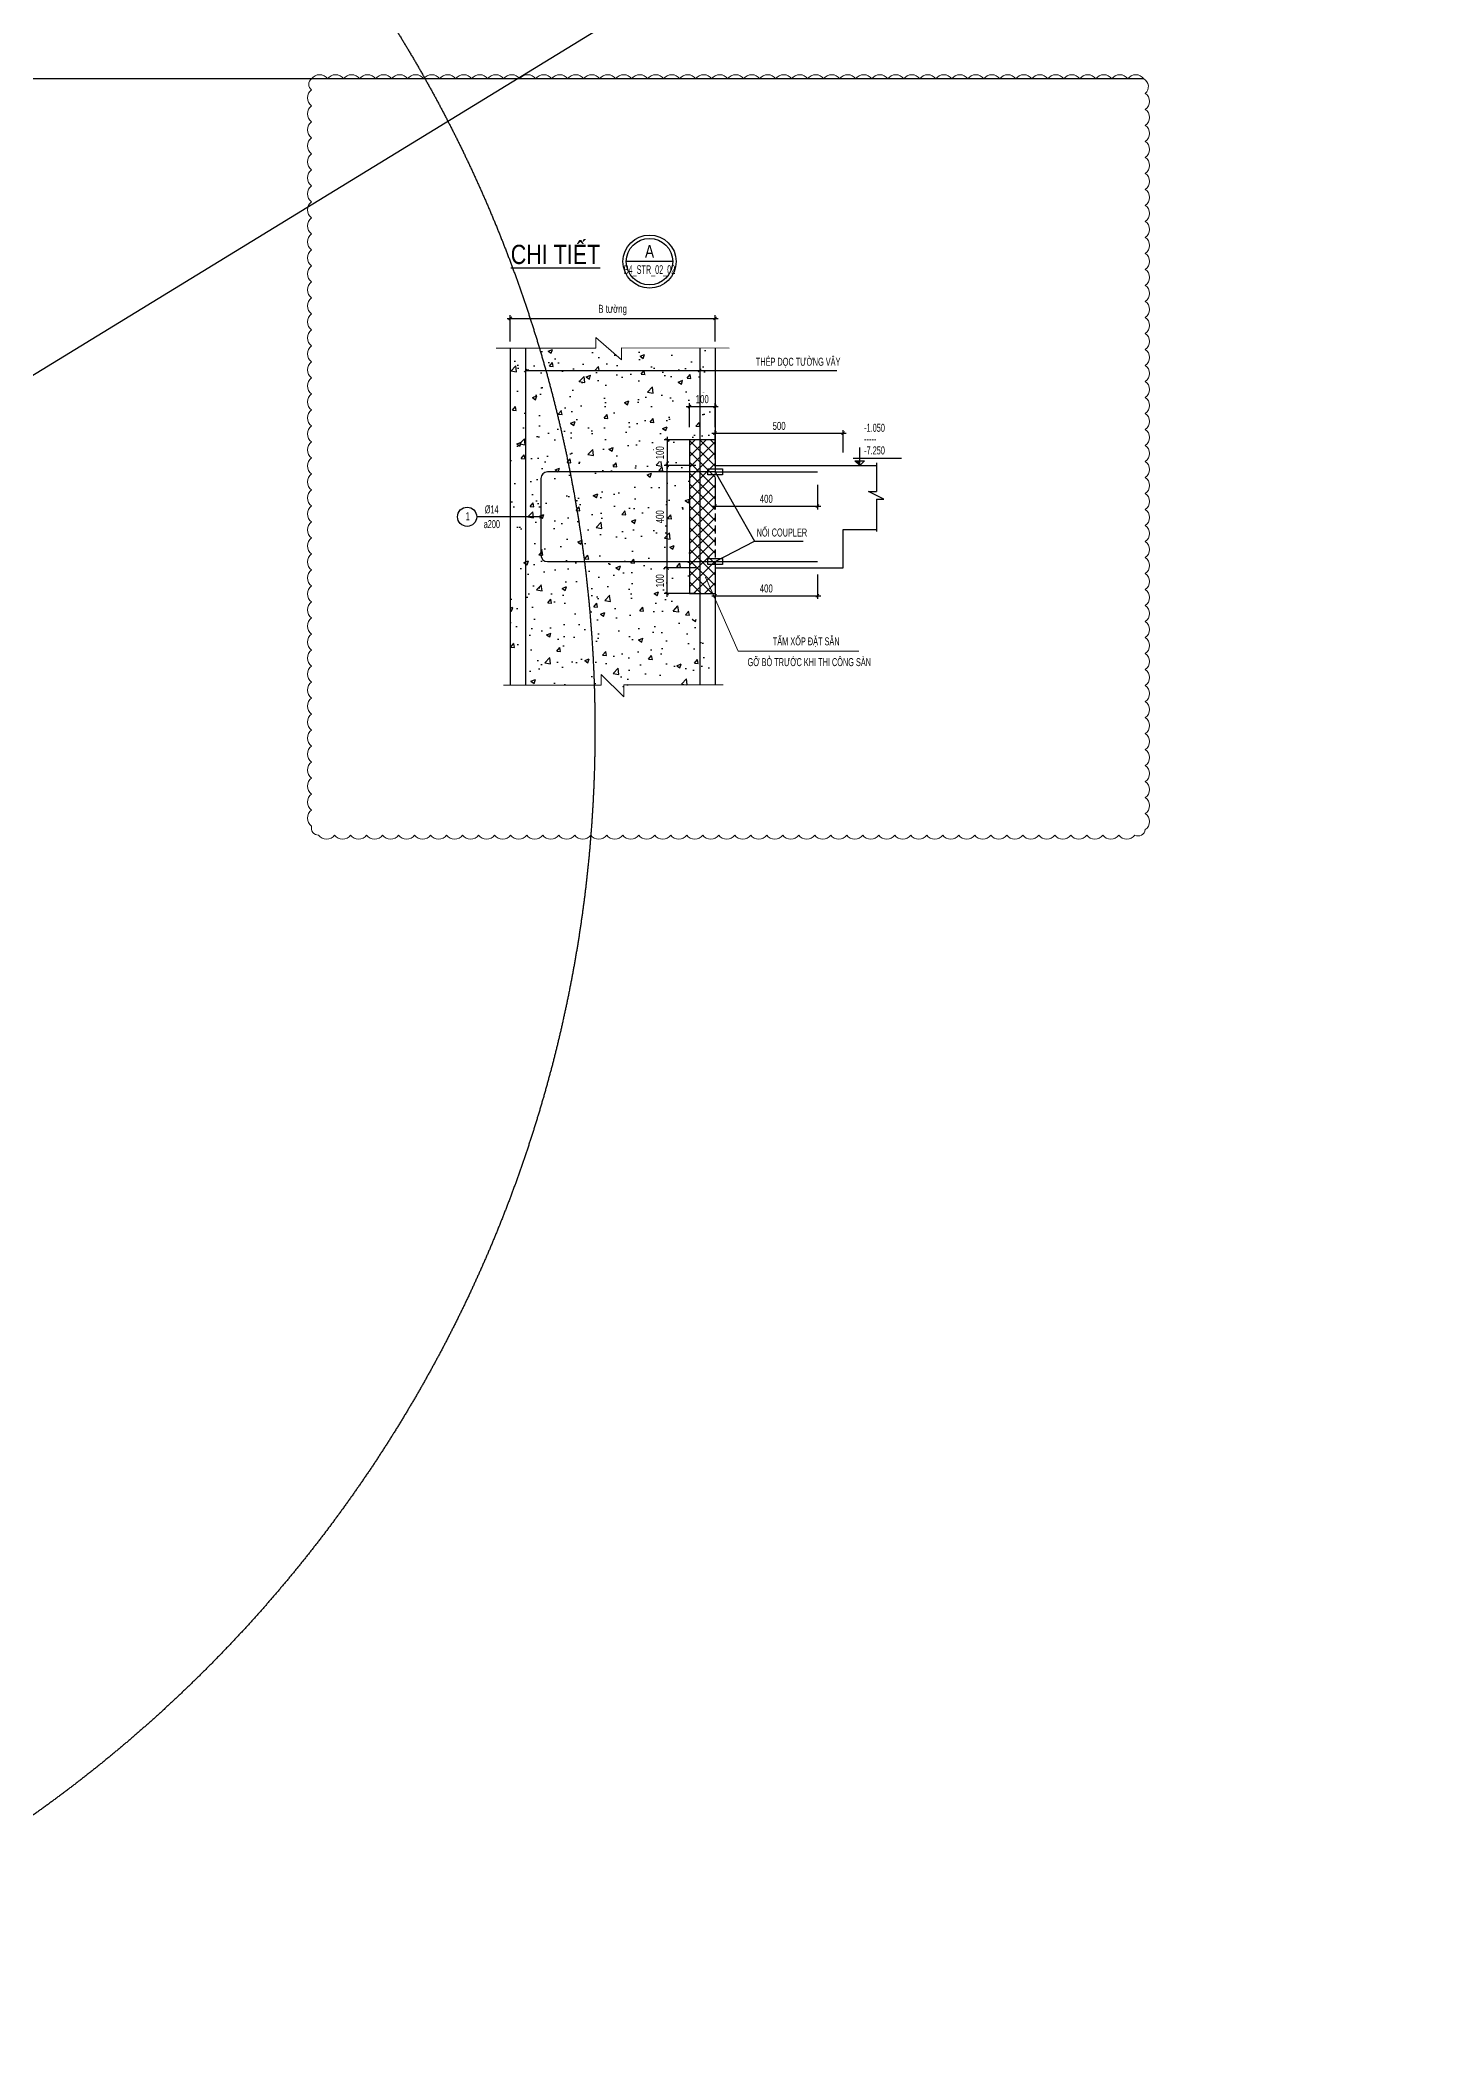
# Model space of a CAD drawing. Header units: millimetres. Extents: x -147841 to 368790, y -162721 to 84261.
# Drawn here: x -51346 to -8189, y -162721 to -99674 of the extents above; entities that cross this region are included whole.
import ezdxf
from ezdxf.enums import TextEntityAlignment as Align

# ---------------------------------------------------------------- set-up
doc = ezdxf.new("R2010")
doc.units = ezdxf.units.MM
doc.header["$LTSCALE"] = 1000
doc.header["$MEASUREMENT"] = 0
doc.header["$PDMODE"] = 1
doc.header["$PDSIZE"] = -10
doc.linetypes.add('DASHED', pattern=[0.75, 0.5, -0.25])
doc.linetypes.add('HIDDEN', pattern=[0.375, 0.25, -0.125])
doc.layers.get('0').update_dxf_attribs({"linetype": 'CONTINUOUS', "lineweight": 18})
doc.layers.get('DEFPOINTS').update_dxf_attribs({"color": 5, "linetype": 'CONTINUOUS', "lineweight": 18})
for name, color, linetype in [('ccu11-Chidan', 9, 'CONTINUOUS'), ('ccu11-Khuat', 9, 'DASHED'), ('ccu11-Manh', 8, 'CONTINUOUS'), ('ccu11-Thay', 7, 'CONTINUOUS'), ('KC-Chidan', 9, 'CONTINUOUS'), ('KC-Cotthep', 8, 'CONTINUOUS'), ('KC-Dim', 8, 'CONTINUOUS'), ('KC-Hatch', 251, 'CONTINUOUS'), ('KC-Khuat', 9, 'HIDDEN'), ('KC-Text', 31, 'CONTINUOUS'), ('THEP', 4, 'CONTINUOUS'), ('THEPDAI', 6, 'CONTINUOUS')]:
    doc.layers.add(name, color=color, linetype=linetype)
doc.layers.add('ccu11-Dim', color=8, linetype='CONTINUOUS', lineweight=18)
doc.layers.add('DIM', color=8, linetype='CONTINUOUS', lineweight=18)
doc.styles.add('ARIAL', font='arial.ttf', dxfattribs={"width": 0.7})
doc.styles.add('ccu11-dim', font='vnsimli.shx', dxfattribs={"width": 0.65, "bigfont": 'bigfont.shx'})
doc.styles.add('ccu11-VnAvantH', font='VHAVAN_3.TTF', dxfattribs={"width": 0.8})
doc.dimstyles.new('2.5-100x8', dxfattribs={"dimscale": 100, "dimtxt": 2.5, "dimasz": 1, "dimexe": 1, "dimexo": 2, "dimgap": 1, "dimtad": 1, "dimdec": 1, "dimlfac": 0.125, "dimdsep": 46, "dimtxsty": 'ARIAL', "dimblk": 'ARCHTICK', "dimcen": -1, "dimdle": 1, "dimclrd": 256, "dimclre": 256, "dimclrt": 5, "dimadec": 0, "dimazin": 2, "dimtfac": 0.1, "dimtdec": 1, "dimtmove": 0, "dimatfit": 1, "dimldrblk": 'ARCHTICK', "dimfxl": 1, "dimtvp": 0.833333, "dimtfill": 1, "dimtolj": 1, "dimtzin": 12, "dimarcsym": 0})
doc.dimstyles.new('2.5-25', dxfattribs={"dimscale": 25, "dimtxt": 2.5, "dimasz": 1, "dimexe": 1, "dimexo": 2, "dimgap": 1, "dimtad": 1, "dimdec": 1, "dimrnd": 5, "dimdsep": 46, "dimtxsty": 'ARIAL', "dimblk": 'ARCHTICK', "dimcen": -1, "dimdle": 1, "dimclrd": 256, "dimclre": 256, "dimclrt": 3, "dimadec": 0, "dimazin": 2, "dimtfac": 0.1, "dimtdec": 1, "dimtmove": 0, "dimatfit": 1, "dimldrblk": 'ARCHTICK', "dimfxl": 1, "dimtvp": 0.833333, "dimtfill": 1, "dimtolj": 1, "dimtzin": 12, "dimarcsym": 0})
doc.dimstyles.new('ccu11-100x4', dxfattribs={"dimscale": 100, "dimtxt": 2.5, "dimasz": 1, "dimexe": 1, "dimexo": 2, "dimgap": 1, "dimtad": 1, "dimdec": 0, "dimlfac": 0.25, "dimdsep": 46, "dimtxsty": 'ccu11-dim', "dimblk": 'ARCHTICK', "dimcen": -1, "dimdle": 1, "dimclrd": 256, "dimclre": 256, "dimclrt": 31, "dimadec": 0, "dimazin": 2, "dimtfac": 0.1, "dimtdec": 0, "dimtmove": 0, "dimatfit": 1, "dimldrblk": 'ARCHTICK', "dimfxl": 1, "dimtvp": 0.833333, "dimtolj": 1, "dimtzin": 12, "dimarcsym": 0})

# ---------------------------------------------------------------- blocks, each defined once
blk = doc.blocks.new('_ARCHTICK')
at = {"color": 0, "linetype": 'ByBlock', "const_width": 0.3}
blk.add_lwpolyline([(-0.5, -0.5), (0.5, 0.5)], dxfattribs=at)
blk = doc.blocks.new('*D1109')
at = {"layer": 'DEFPOINTS', "color": 0, "transparency": 16777216}
for p in [(-30665, -116155), (-30665, -116955)]:
    blk.add_point(p, dxfattribs=at)
at = {"layer": 'KC-Dim', "lineweight": -2, "transparency": 16777216}
for p, q in [((-30865, -116155), (-31860, -116155)), ((-31760, -117055), (-31760, -116055)), ((-30865, -116955), (-31860, -116955))]:
    blk.add_line(p, q, dxfattribs=at)
at = {"layer": 'KC-Dim', "lineweight": -2, "transparency": 16777216, "xscale": 100, "yscale": 100, "zscale": 100}
for p, rotation in [((-31760, -116155), 90), ((-31760, -116955), 270)]:
    blk.add_blockref('_ARCHTICK', p, dxfattribs=dict(at, rotation=rotation))
at = {"layer": 'KC-Dim', "color": 5, "transparency": 16777216, "insert": (-31988, -116555), "char_height": 250, "attachment_point": 5, "rotation": 90, "style": 'ARIAL', "bg_fill": 3, "box_fill_scale": 1.25, "bg_fill_color": 256, "bg_fill_true_color": 13158600, "bg_fill_transparency": 0}
blk.add_mtext('\\A1;100', dxfattribs=at)
at = {"layer": 'DEFPOINTS', "color": 0, "transparency": 16777216}
blk.add_point((-31760, -116155), dxfattribs=at)
blk = doc.blocks.new('*D1110')
at = {"layer": 'DEFPOINTS', "color": 0, "transparency": 16777216}
for p in [(-30665, -112155), (-30665, -112955)]:
    blk.add_point(p, dxfattribs=at)
at = {"layer": 'KC-Dim', "lineweight": -2, "transparency": 16777216}
for p, q in [((-30865, -112155), (-31860, -112155)), ((-31760, -112055), (-31760, -113055)), ((-30865, -112955), (-31860, -112955))]:
    blk.add_line(p, q, dxfattribs=at)
at = {"layer": 'KC-Dim', "lineweight": -2, "transparency": 16777216, "xscale": 100, "yscale": 100, "zscale": 100}
for p, rotation in [((-31760, -112155), 90), ((-31760, -112955), 270)]:
    blk.add_blockref('_ARCHTICK', p, dxfattribs=dict(at, rotation=rotation))
at = {"layer": 'KC-Dim', "color": 5, "transparency": 16777216, "insert": (-31988, -112555), "char_height": 250, "attachment_point": 5, "rotation": 90, "style": 'ARIAL', "bg_fill": 3, "box_fill_scale": 1.25, "bg_fill_color": 256, "bg_fill_true_color": 13158600, "bg_fill_transparency": 0}
blk.add_mtext('\\A1;100', dxfattribs=at)
at = {"layer": 'DEFPOINTS', "color": 0, "transparency": 16777216}
blk.add_point((-31760, -112955), dxfattribs=at)
blk = doc.blocks.new('*D1111')
at = {"layer": 'DEFPOINTS', "color": 0, "transparency": 16777216}
for p in [(-30265, -108360), (-36665, -109285), (-30265, -109285)]:
    blk.add_point(p, dxfattribs=at)
at = {"layer": 'KC-Dim', "lineweight": -2, "transparency": 16777216}
for p, q in [((-36765, -108360), (-30165, -108360)), ((-36665, -109085), (-36665, -108260)), ((-30265, -109085), (-30265, -108260))]:
    blk.add_line(p, q, dxfattribs=at)
at = {"layer": 'KC-Dim', "lineweight": -2, "transparency": 16777216, "xscale": 100, "yscale": 100, "zscale": 100, "rotation": 180}
blk.add_blockref('_ARCHTICK', (-36665, -108360), dxfattribs=at)
at = {"layer": 'KC-Dim', "lineweight": -2, "transparency": 16777216, "xscale": 100, "yscale": 100, "zscale": 100}
blk.add_blockref('_ARCHTICK', (-30265, -108360), dxfattribs=at)
at = {"layer": 'KC-Dim', "color": 5, "transparency": 16777216, "insert": (-33465, -108098), "char_height": 250, "attachment_point": 5, "style": 'ARIAL', "bg_fill": 3, "box_fill_scale": 1.25, "bg_fill_color": 256, "bg_fill_true_color": 13158600, "bg_fill_transparency": 0}
blk.add_mtext('\\A1;B tường', dxfattribs=at)
blk = doc.blocks.new('*D1112')
at = {"layer": 'DEFPOINTS', "color": 0, "transparency": 16777216}
for p in [(-31065, -111960), (-30265, -111960)]:
    blk.add_point(p, dxfattribs=at)
at = {"layer": 'KC-Dim', "lineweight": -2, "transparency": 16777216}
for p, q in [((-31165, -111112), (-30165, -111112)), ((-31065, -111760), (-31065, -111012)), ((-30265, -111760), (-30265, -111012))]:
    blk.add_line(p, q, dxfattribs=at)
at = {"layer": 'KC-Dim', "lineweight": -2, "transparency": 16777216, "xscale": 100, "yscale": 100, "zscale": 100, "rotation": 180}
blk.add_blockref('_ARCHTICK', (-31065, -111112), dxfattribs=at)
at = {"layer": 'KC-Dim', "lineweight": -2, "transparency": 16777216, "xscale": 100, "yscale": 100, "zscale": 100}
blk.add_blockref('_ARCHTICK', (-30265, -111112), dxfattribs=at)
at = {"layer": 'KC-Dim', "color": 5, "transparency": 16777216, "insert": (-30665, -110884), "char_height": 250, "attachment_point": 5, "style": 'ARIAL', "bg_fill": 3, "box_fill_scale": 1.25, "bg_fill_color": 256, "bg_fill_true_color": 13158600, "bg_fill_transparency": 0}
blk.add_mtext('\\A1;100', dxfattribs=at)
at = {"layer": 'DEFPOINTS', "color": 0, "transparency": 16777216}
blk.add_point((-30265, -111112), dxfattribs=at)
blk = doc.blocks.new('*D1114')
at = {"layer": 'DEFPOINTS', "color": 0, "transparency": 16777216}
for p in [(-26265, -111946), (-26265, -112751), (-30265, -112955)]:
    blk.add_point(p, dxfattribs=at)
at = {"layer": 'KC-Dim', "lineweight": -2, "transparency": 16777216}
for p, q in [((-30365, -111946), (-26165, -111946)), ((-30265, -112755), (-30265, -111846)), ((-26265, -112551), (-26265, -111846))]:
    blk.add_line(p, q, dxfattribs=at)
at = {"layer": 'KC-Dim', "lineweight": -2, "transparency": 16777216, "xscale": 100, "yscale": 100, "zscale": 100, "rotation": 180}
blk.add_blockref('_ARCHTICK', (-30265, -111946), dxfattribs=at)
at = {"layer": 'KC-Dim', "lineweight": -2, "transparency": 16777216, "xscale": 100, "yscale": 100, "zscale": 100}
blk.add_blockref('_ARCHTICK', (-26265, -111946), dxfattribs=at)
at = {"layer": 'KC-Dim', "color": 5, "transparency": 16777216, "insert": (-28265, -111719), "char_height": 250, "attachment_point": 5, "style": 'ARIAL', "bg_fill": 3, "box_fill_scale": 1.25, "bg_fill_color": 256, "bg_fill_true_color": 13158600, "bg_fill_transparency": 0}
blk.add_mtext('\\A1;500', dxfattribs=at)
blk = doc.blocks.new('*D1113')
at = {"layer": 'DEFPOINTS', "color": 0, "transparency": 16777216}
for p in [(-31760, -112955), (-30745, -112955), (-30745, -116155)]:
    blk.add_point(p, dxfattribs=at)
at = {"layer": 'KC-Dim', "lineweight": -2, "transparency": 16777216}
for p, q in [((-30945, -112955), (-31860, -112955)), ((-31760, -116255), (-31760, -112855)), ((-30945, -116155), (-31860, -116155))]:
    blk.add_line(p, q, dxfattribs=at)
at = {"layer": 'KC-Dim', "lineweight": -2, "transparency": 16777216, "xscale": 100, "yscale": 100, "zscale": 100}
for p, rotation in [((-31760, -112955), 90), ((-31760, -116155), 270)]:
    blk.add_blockref('_ARCHTICK', p, dxfattribs=dict(at, rotation=rotation))
at = {"layer": 'KC-Dim', "color": 5, "transparency": 16777216, "insert": (-31988, -114555), "char_height": 250, "attachment_point": 5, "rotation": 90, "style": 'ARIAL', "bg_fill": 3, "box_fill_scale": 1.25, "bg_fill_color": 256, "bg_fill_true_color": 13158600, "bg_fill_transparency": 0}
blk.add_mtext('\\A1;400', dxfattribs=at)
blk = doc.blocks.new('ct-ve')
at = {"layer": 'ccu11-Chidan', "color": 7}
blk.add_lwpolyline([(484, 0), (-484, 0)], dxfattribs=at)
at = {"layer": 'ccu11-Chidan', "color": 9}
blk.add_circle((0, 0), 553, dxfattribs=at)
at = {"layer": 'ccu11-Chidan', "color": 3}
blk.add_circle((0, 0), 484, dxfattribs=at)
at = {"layer": 'ccu11-Chidan', "color": 7, "style": 'ccu11-VnAvantH', "width": 0.8}
blk.add_attdef('B', text='', height=250, dxfattribs=at).set_placement((0, 0), align=Align.BOTTOM_CENTER)
blk.add_attdef('B', text='', height=180, dxfattribs=at).set_placement((0, -76), align=Align.TOP_CENTER)
blk = doc.blocks.new('*D1107')
at = {"layer": 'DEFPOINTS', "color": 0, "transparency": 16777216}
for p in [(-30265, -113355), (-27065, -113355), (-27065, -114224)]:
    blk.add_point(p, dxfattribs=at)
at = {"layer": 'KC-Dim', "lineweight": -2, "transparency": 16777216}
for p, q in [((-30265, -113555), (-30265, -114324)), ((-27065, -113555), (-27065, -114324)), ((-30365, -114224), (-26965, -114224))]:
    blk.add_line(p, q, dxfattribs=at)
at = {"layer": 'KC-Dim', "lineweight": -2, "transparency": 16777216, "xscale": 100, "yscale": 100, "zscale": 100, "rotation": 180}
blk.add_blockref('_ARCHTICK', (-30265, -114224), dxfattribs=at)
at = {"layer": 'KC-Dim', "lineweight": -2, "transparency": 16777216, "xscale": 100, "yscale": 100, "zscale": 100}
blk.add_blockref('_ARCHTICK', (-27065, -114224), dxfattribs=at)
at = {"layer": 'KC-Dim', "color": 5, "transparency": 16777216, "insert": (-28665, -113996), "char_height": 250, "attachment_point": 5, "style": 'ARIAL', "bg_fill": 3, "box_fill_scale": 1.25, "bg_fill_color": 256, "bg_fill_true_color": 13158600, "bg_fill_transparency": 0}
blk.add_mtext('\\A1;400', dxfattribs=at)
blk = doc.blocks.new('*D1108')
at = {"layer": 'DEFPOINTS', "color": 0, "transparency": 16777216}
for p in [(-30265, -116155), (-27065, -116155), (-27065, -117024)]:
    blk.add_point(p, dxfattribs=at)
at = {"layer": 'KC-Dim', "lineweight": -2, "transparency": 16777216}
for p, q in [((-30265, -116355), (-30265, -117124)), ((-27065, -116355), (-27065, -117124)), ((-30365, -117024), (-26965, -117024))]:
    blk.add_line(p, q, dxfattribs=at)
at = {"layer": 'KC-Dim', "lineweight": -2, "transparency": 16777216, "xscale": 100, "yscale": 100, "zscale": 100, "rotation": 180}
blk.add_blockref('_ARCHTICK', (-30265, -117024), dxfattribs=at)
at = {"layer": 'KC-Dim', "lineweight": -2, "transparency": 16777216, "xscale": 100, "yscale": 100, "zscale": 100}
blk.add_blockref('_ARCHTICK', (-27065, -117024), dxfattribs=at)
at = {"layer": 'KC-Dim', "color": 5, "transparency": 16777216, "insert": (-28665, -116796), "char_height": 250, "attachment_point": 5, "style": 'ARIAL', "bg_fill": 3, "box_fill_scale": 1.25, "bg_fill_color": 256, "bg_fill_true_color": 13158600, "bg_fill_transparency": 0}
blk.add_mtext('\\A1;400', dxfattribs=at)
blk = doc.blocks.new('att_thep_2')
blk.add_circle((-300, 0), 300)
at = {"color": 31, "style": 'ARIAL', "width": 0.6}
blk.add_attdef('SH', text='', height=250, dxfattribs=at).set_placement((-281, -111), align=Align.CENTER)
at = {"color": 3, "style": 'ARIAL', "width": 0.6}
blk.add_attdef('DK', text='', height=250, dxfattribs=at).set_placement((467, 105), align=Align.CENTER)
at = {"color": 2, "style": 'ARIAL', "width": 0.6}
blk.add_attdef('KC', text='', height=250, dxfattribs=at).set_placement((472, -355), align=Align.CENTER)
blk = doc.blocks.new('*U102')
for p, q in [((0, 184), (1212, 184)), ((0, 0), (329, 0)), ((45, 120), (284, 120)), ((165, 0), (45, 120)), ((165, 0), (165, 452)), ((165, 0), (284, 120))]:
    blk.add_line(p, q)
at = {"color": 251}
blk.add_solid([(45, 120), (165, 120), (165, 0)], dxfattribs=at)
at = {"color": 31, "ltscale": 10, "style": 'ARIAL', "width": 0.6}
for tag, p in [('CCD3', (276, 843)), ('CCD2', (276, 564)), ('CCD1', (276, 278))]:
    blk.add_attdef(tag, p, '', height=200, dxfattribs=at)

msp = doc.modelspace()

# ---------------------------------------------------------------- hatches: boundary and pattern name
at = {"layer": 'KC-Hatch', "ltscale": 10000}
h = msp.add_hatch(dxfattribs=at)
h.set_pattern_fill('AR-CONC', color=256, scale=200, style=0)
h.set_pattern_definition([(50, (-2370776, 1234146.9), (1434.52037, -125.50427), [150, -1650]), (355, (-2370776, 1234146.9), (-277.5027, 1504.3843), [120, -1320]), (100.4514, (-2370656.4, 1234136.4), (1157.01876, 1378.8791), [127.4804, -1402.2842]), (46.1842, (-2370776, 1234546.9), (2134.4821, -331.038), [225, -2475]), (96.6356, (-2370598, 1234519.3), (1869.3254, 1948.2357), [191.2206, -2103.426]), (351.1842, (-2370776, 1234547), (1869.3239, 1948.2372), [180, -1980]), (21, (-2370576, 1234446.9), (1193.8141, -805.2378), [150, -1650]), (326, (-2370576, 1234446.9), (486.6307, 1450.3001), [120, -1320]), (71.4514, (-2370476.5, 1234379.8), (1680.44526, 645.061), [127.4804, -1402.2842]), (37.5, (-2370775.96, 1234146.9), (24.31971, 665.78771), [0, -1304, 0, -1340, 0, -1325]), (7.5, (-2370775.96, 1234146.9), (526.13907, 788.82342), [0, -764, 0, -1274, 0, -505]), (327.5, (-2371221.96, 1234146.9), (1067.64487, -45.10974), [0, -500, 0, -1560, 0, -2070]), (317.5, (-2371422, 1234146.9), (1166.37234, 200.20996), [0, -650, 0, -1036, 0, -1470])])
h.paths.add_polyline_path([(-36665.04, -119814.08), (-33820.47, -119814.08), (-33820.47, -119484.78), (-33116.11, -120183.75), (-33116.11, -119805.15), (-30265.04, -119805.15), (-30265.04, -117755.37), (-31065.04, -117755.37), (-31065.04, -112155.37), (-30265.04, -112155.37), (-30265.04, -109283.38), (-33184.89, -109275.61), (-33184.89, -109654.22), (-33990.89, -108955.25), (-33990.89, -109284.54), (-36665.04, -109284.54)])
at = {"layer": 'KC-Hatch', "ltscale": 3000}
h = msp.add_hatch(dxfattribs=at)
h.set_pattern_fill('LATSAN09', color=256, scale=40, angle=45)
h.set_pattern_definition([(45, (-64248.34, 7218.97), (-169.70563, 169.70563), []), (135, (-64248.34, 7218.97), (-169.70563, -169.70563), [])])
h.paths.add_polyline_path([(-30265.04, -113155.37), (-30745.04, -113155.37), (-30745.04, -115955.37), (-30265.04, -115955.37)])
h.paths.add_polyline_path([(-30745.04, -113155.37), (-31065.04, -113155.37), (-31065.04, -115955.37), (-30795.01, -115955.37), (-30745.04, -115955.37)])
h.paths.add_polyline_path([(-30745.04, -112155.37), (-31065.04, -112155.37), (-31065.04, -113155.37), (-30745.04, -113155.37)])
h.paths.add_polyline_path([(-30265.04, -112155.37), (-30745.04, -112155.37), (-30745.04, -113155.37), (-30265.04, -113155.37), (-30265.04, -112955.37)])
h.paths.add_polyline_path([(-30265.04, -116155.37), (-30265.04, -115955.37), (-30745.04, -115955.37), (-30745.04, -116955.37), (-30265.04, -116955.37)])
h.paths.add_polyline_path([(-30745.04, -115955.37), (-30795.01, -115955.37), (-31065.04, -115955.37), (-31065.04, -116955.37), (-30745.04, -116955.37)])

# ---------------------------------------------------------------- linework, layer by layer
at = {"layer": 'ccu11-Manh'}
for p, q in [((-25220.16, -112871.87), (-25220.16, -113764.82)), ((-25472.94, -113764.82), (-25220.16, -113764.82)), ((-24988.31, -114002.33), (-25472.94, -113764.82)), ((-25221.65, -114002.33), (-25221.65, -115019.15)), ((-25221.65, -114002.33), (-24988.31, -114002.33))]:
    msp.add_line(p, q, dxfattribs=at)
at = {"layer": 'ccu11-Thay'}
for p, q in [((-36665.04, -109284.54), (-36665.04, -119814.08)), ((-31065.04, -112155.37), (-31065.04, -116955.37)), ((-30265.04, -112955.37), (-25220.16, -112955.37)), ((-26265.04, -114955.37), (-25221.65, -114955.37)), ((-26265.04, -116155.37), (-26265.04, -114955.37)), ((-30265.04, -116155.37), (-30265.04, -119805.15)), ((-30265.04, -116155.37), (-26265.04, -116155.37))]:
    msp.add_line(p, q, dxfattribs=at)
at = {"layer": 'DIM'}
for points in [[(-37109.38, -109284.54), (-33990.89, -109284.54), (-33990.89, -108955.25), (-33184.89, -109654.22), (-33184.89, -109275.61), (-29829.71, -109284.54)], [(-36872.18, -119814.08), (-33820.47, -119814.08), (-33820.47, -119484.78), (-33116.11, -120183.75), (-33116.11, -119805.15), (-30012.6, -119805.15)]]:
    msp.add_lwpolyline(points, dxfattribs=at)
at = {"layer": 'KC-Dim', "ltscale": 3000}
msp.add_line((-16869.48, -100875.76), (-85765.02, -100875.76), dxfattribs=at)
at = {"layer": 'THEP', "ltscale": 3000}
for p, q in [((-30265.04, -113155.37), (-27065.04, -113155.37)), ((-30265.04, -115955.37), (-27065.04, -115955.37))]:
    msp.add_line(p, q, dxfattribs=at)

# ---------------------------------------------------------------- block references
at = {"layer": 'KC-Cotthep'}
msp.add_blockref('att_thep_2', (-37711.98, -114555.37), dxfattribs=at).add_auto_attribs({'KC': 'a200', 'DK': '%%C14', 'SH': '1'})

# ---------------------------------------------------------------- texts
at = {"layer": 'KC-Text', "style": 'ARIAL', "width": 0.8}
msp.add_text('%%UCHI TIẾT', height=600, dxfattribs=at).set_placement((-35251.68, -106660.22), align=Align.CENTER)
at = {"layer": 'KC-Text', "color": 1, "style": 'ARIAL', "width": 0.6}
for s, p in [('THÉP DỌC TƯỜNG VÂY', (-28990.79, -109838.23, -358959.88)), ('NỐI COUPLER', (-28965.97, -115172.38, -358959.88)), ('TẤM XỐP ĐẶT SẴN', (-28460.82, -118572.48, -358959.88)), ('GỠ BỎ TRƯỚC KHI THI CÔNG SÀN', (-29249.25, -119220.9, -358959.88))]:
    msp.add_text(s, height=250, dxfattribs=at).set_placement(p)

# ---------------------------------------------------------------- leaders
at = {"layer": 'ccu11-Manh', "ltscale": 3000}
for points in [[(-36185.04, -109988.16), (-26463.27, -109988.16)], [(-30745.04, -109988.16), (-26463.27, -109988.16)], [(-35705.04, -114555.37), (-37711.98, -114555.37)]]:
    msp.add_leader(points, dimstyle='ccu11-100x4', override={"dimgap": 1, "dimtad": 0}, dxfattribs=at)

# ---------------------------------------------------------------- next in the draw order: dimensions: what is measured, and where the dimension line sits
at = {"layer": 'KC-Dim'}
dim = msp.add_linear_dim(base=(-30265.04, -108360.28), p1=(-36665.04, -109284.54), p2=(-30265.04, -109284.54), text='B tường', dimstyle='2.5-100x8', dxfattribs=at)
dim.commit()
dim.dimension.update_dxf_attribs({"geometry": '*D1111', "text_midpoint": (-33465.04, -108097.85)})
for base, p1, p2, angle, picture, middle in [((-31760.4, -112955.37), (-30665.04, -112155.37), (-30665.04, -112955.37), 90, '*D1110', (-31988.05, -112555.37)), ((-31760.4, -116155.37), (-30665.04, -116955.37), (-30665.04, -116155.37), 270, '*D1109', (-31988.05, -116555.37))]:
    dim = msp.add_linear_dim(base=base, p1=p1, p2=p2, angle=angle, dimstyle='2.5-100x8', dxfattribs=at)
    dim.commit()
    dim.dimension.update_dxf_attribs({"geometry": picture, "text_midpoint": middle})

# ---------------------------------------------------------------- next in the draw order: linework, layer by layer
at = {"layer": 'ccu11-Thay'}
for p, q in [((-30265.04, -109284.54), (-30265.04, -112955.37)), ((-30265.04, -112155.37), (-31065.04, -112155.37)), ((-31065.04, -116955.37), (-30265.04, -116955.37))]:
    msp.add_line(p, q, dxfattribs=at)
at = {"layer": 'KC-Khuat', "ltscale": 3000}
msp.add_circle((-75535.02, -121203.53), 41516.99, dxfattribs=at)
at = {"layer": 'THEP', "ltscale": 3000, "flags": 128}
msp.add_lwpolyline([(-30265.04, -113155.37), (-35505.04, -113155.37, 0.41421356), (-35705.04, -113355.37), (-35705.04, -115755.37, 0.41421356), (-35505.04, -115955.37), (-30265.04, -115955.37)], format="xyb", dxfattribs=at)
at = {"layer": 'THEPDAI'}
msp.add_line((-36185.04, -109284.54), (-36185.04, -119814.08), dxfattribs=at)

# ---------------------------------------------------------------- next in the draw order: block references
at = {"layer": 'ccu11-Chidan'}
ref = msp.add_blockref('ct-ve', (-32312.43, -106585.22), dxfattribs=dict(at, xscale=1.5, yscale=1.5, zscale=1.5))
ref.add_attrib('B', 'a', dxfattribs={"color": 7, "height": 400, "style": 'ccu11-VnAvantH', "width": 0.8}).set_placement((-32312.43, -106585.22), align=Align.BOTTOM_CENTER)
ref.add_attrib('B', 'b4_STR_02_02', dxfattribs={"color": 31, "height": 270, "style": 'ccu11-VnAvantH', "width": 0.5}).set_placement((-32312.43, -106698.69), align=Align.TOP_CENTER)

# ---------------------------------------------------------------- next in the draw order: dimensions: what is measured, and where the dimension line sits
at = {"layer": 'KC-Dim'}
dim = msp.add_linear_dim(base=(-30265.04, -111112.13), p1=(-31065.04, -111960.05), p2=(-30265.04, -111960.05), dimstyle='2.5-100x8', dxfattribs=at)
dim.commit()
dim.dimension.update_dxf_attribs({"geometry": '*D1112', "text_midpoint": (-30665.04, -110884.49)})

# ---------------------------------------------------------------- next in the draw order: linework, layer by layer
at = {"layer": 'THEPDAI'}
msp.add_line((-30745.04, -109284.54), (-30745.04, -119805.15), dxfattribs=at)

# ---------------------------------------------------------------- next in the draw order: dimensions: what is measured, and where the dimension line sits
at = {"layer": 'KC-Dim'}
dim = msp.add_linear_dim(base=(-26265.04, -111946.32), p1=(-30265.04, -112955.37), p2=(-26265.04, -112750.57), dimstyle='2.5-100x8', dxfattribs=at)
dim.commit()
dim.dimension.update_dxf_attribs({"geometry": '*D1114', "text_midpoint": (-28265.04, -111718.67)})

# ---------------------------------------------------------------- next in the draw order: linework, layer by layer
at = {"layer": 'ccu11-Khuat', "ltscale": 0.5}
msp.add_line((-30265.04, -112955.37), (-30265.04, -116155.37), dxfattribs=at)

# ---------------------------------------------------------------- next in the draw order: block references
at = {"layer": 'KC-Chidan', "xscale": 1.25, "yscale": 1.25, "zscale": 1.25}
msp.add_blockref('*U102', (-25953.11, -112955.37), dxfattribs=at).add_auto_attribs({'CCD3': '-1.050', 'CCD2': '-----', 'CCD1': '-7.250'})

# ---------------------------------------------------------------- next in the draw order: dimensions: what is measured, and where the dimension line sits
at = {"layer": 'KC-Dim'}
dim = msp.add_linear_dim(base=(-31760.4, -112955.37), p1=(-30745.04, -116155.37), p2=(-30745.04, -112955.37), angle=90, dimstyle='2.5-100x8', dxfattribs=at)
dim.commit()
dim.dimension.update_dxf_attribs({"geometry": '*D1113', "text_midpoint": (-31988.05, -114555.37)})

# ---------------------------------------------------------------- next in the draw order: linework, layer by layer
at = {"layer": 'ccu11-Dim'}
msp.add_lwpolyline([(-30562.96, -116443.04), (-29546.67, -118753.06), (-25772.75, -118753.06)], dxfattribs=at)

# ---------------------------------------------------------------- next in the draw order: dimensions: what is measured, and where the dimension line sits
at = {"layer": 'KC-Dim'}
dim = msp.add_linear_dim(base=(-27065.04, -114224), p1=(-30265.04, -113355.37), p2=(-27065.04, -113355.37), dimstyle='2.5-100x8', dxfattribs=at)
dim.commit()
dim.dimension.update_dxf_attribs({"geometry": '*D1107', "text_midpoint": (-28665.04, -113996.36)})

# ---------------------------------------------------------------- next in the draw order: linework, layer by layer
at = {"layer": 'THEP', "ltscale": 3000}
msp.add_lwpolyline([(-30490.03, -113055.59), (-30029.83, -113055.59), (-30029.83, -113250.67), (-30490.03, -113250.67)], close=True, dxfattribs=at)

# ---------------------------------------------------------------- next in the draw order: dimensions: what is measured, and where the dimension line sits
at = {"layer": 'KC-Dim'}
dim = msp.add_linear_dim(base=(-27065.04, -117024), p1=(-30265.04, -116155.37), p2=(-27065.04, -116155.37), dimstyle='2.5-100x8', dxfattribs=at)
dim.commit()
dim.dimension.update_dxf_attribs({"geometry": '*D1108', "text_midpoint": (-28665.04, -116796.36)})

# ---------------------------------------------------------------- next in the draw order: leaders
at = {"layer": 'KC-Dim', "ltscale": 3000}
msp.add_leader([(-30265.04, -113155.37), (-29035.3, -115322.3), (-27509.7, -115322.3)], dimstyle='2.5-25', override={"dimgap": 1, "dimtad": 0, "dimfxl": 7, "dimfxlon": 1}, dxfattribs=at)

# ---------------------------------------------------------------- next in the draw order: linework, layer by layer
at = {"layer": 'DEFPOINTS', "color": 3, "flags": 128}
msp.add_lwpolyline([(-42869.48, -100875.76, -0.52056705), (-42369.48, -100875.76, -0.52056705), (-41869.48, -100875.76, -0.52056705), (-41369.48, -100875.76, -0.52056705), (-40869.48, -100875.76, -0.52056705), (-40369.48, -100875.76, -0.52056705), (-39869.48, -100875.76, -0.52056705), (-39369.48, -100875.76, -0.52056705), (-38869.48, -100875.76, -0.52056705), (-38369.48, -100875.76, -0.52056705), (-37869.48, -100875.76, -0.52056705), (-37369.48, -100875.76, -0.52056705), (-36869.48, -100875.76, -0.52056705), (-36369.48, -100875.76, -0.52056705), (-35869.48, -100875.76, -0.52056705), (-35369.48, -100875.76, -0.52056705), (-34869.48, -100875.76, -0.52056705), (-34369.48, -100875.76, -0.52056705), (-33869.48, -100875.76, -0.52056705), (-33369.48, -100875.76, -0.52056705), (-32869.48, -100875.76, -0.52056705), (-32369.48, -100875.76, -0.52056705), (-31869.48, -100875.76, -0.52056705), (-31369.48, -100875.76, -0.52056705), (-30869.48, -100875.76, -0.52056705), (-30369.48, -100875.76, -0.52056705), (-29869.48, -100875.76, -0.52056705), (-29369.48, -100875.76, -0.52056705), (-28869.48, -100875.76, -0.52056705), (-28369.48, -100875.76, -0.52056705), (-27869.48, -100875.76, -0.52056705), (-27369.48, -100875.76, -0.52056705), (-26869.48, -100875.76, -0.52056705), (-26369.48, -100875.76, -0.52056705), (-25869.48, -100875.76, -0.52056705), (-25369.48, -100875.76, -0.52056705), (-24869.48, -100875.76, -0.52056705), (-24369.48, -100875.76, -0.52056705), (-23869.48, -100875.76, -0.52056705), (-23369.48, -100875.76, -0.52056705), (-22869.48, -100875.76, -0.52056705), (-22369.48, -100875.76, -0.52056705), (-21869.48, -100875.76, -0.52056705), (-21369.48, -100875.76, -0.52056705), (-20869.48, -100875.76, -0.52056705), (-20369.48, -100875.76, -0.52056705), (-19869.48, -100875.76, -0.52056705), (-19369.48, -100875.76, -0.52056705), (-18869.48, -100875.76, -0.52056705), (-18369.48, -100875.76, -0.52056705), (-17869.48, -100875.76, -0.52056705), (-17369.48, -100875.76, -0.52056705), (-16869.48, -100875.76, -0.52056705), (-16822.58, -101328.87, -0.52056705), (-16822.58, -101828.87, -0.52056705), (-16822.58, -102328.87, -0.52056705), (-16822.58, -102828.87, -0.52056705), (-16822.58, -103328.87, -0.52056705), (-16822.58, -103828.87, -0.52056705), (-16822.58, -104328.87, -0.52056705), (-16822.58, -104828.87, -0.52056705), (-16822.58, -105328.87, -0.52056705), (-16822.58, -105828.87, -0.52056705), (-16822.58, -106328.87, -0.52056705), (-16822.58, -106828.87, -0.52056705), (-16822.58, -107328.87, -0.52056705), (-16822.58, -107828.87, -0.52056705), (-16822.58, -108328.87, -0.52056705), (-16822.58, -108828.87, -0.52056705), (-16822.58, -109328.87, -0.52056705), (-16822.58, -109828.87, -0.52056705), (-16822.58, -110328.87, -0.52056705), (-16822.58, -110828.87, -0.52056705), (-16822.58, -111328.87, -0.52056705), (-16822.58, -111828.87, -0.52056705), (-16822.58, -112328.87, -0.52056705), (-16822.58, -112828.87, -0.52056705), (-16822.58, -113328.87, -0.52056705), (-16822.58, -113828.87, -0.52056705), (-16822.58, -114328.87, -0.52056705), (-16822.58, -114828.87, -0.52056705), (-16822.58, -115328.87, -0.52056705), (-16822.58, -115828.87, -0.52056705), (-16822.58, -116328.87, -0.52056705), (-16822.58, -116828.87, -0.52056705), (-16822.58, -117328.87, -0.52056705), (-16822.58, -117828.87, -0.52056705), (-16822.58, -118328.87, -0.52056705), (-16822.58, -118828.87, -0.52056705), (-16822.58, -119328.87, -0.52056705), (-16822.58, -119828.87, -0.52056705), (-16822.58, -120328.87, -0.52056705), (-16822.58, -120828.87, -0.52056705), (-16822.58, -121328.87, -0.52056705), (-16822.58, -121828.87, -0.52056705), (-16822.58, -122328.87, -0.52056705), (-16822.58, -122828.87, -0.52056705), (-16822.58, -123328.87, -0.52056705), (-16822.58, -123828.87, -0.52056705), (-16822.58, -124328.87, -0.52056705), (-17151.46, -124499.99, -0.52056705), (-17651.46, -124499.99, -0.52056705), (-18151.46, -124499.99, -0.52056705), (-18651.46, -124499.99, -0.52056705), (-19151.46, -124499.99, -0.52056705), (-19651.46, -124499.99, -0.52056705), (-20151.46, -124499.99, -0.52056705), (-20651.46, -124499.99, -0.52056705), (-21151.46, -124499.99, -0.52056705), (-21651.46, -124499.99, -0.52056705), (-22151.46, -124499.99, -0.52056705), (-22651.46, -124499.99, -0.52056705), (-23151.46, -124499.99, -0.52056705), (-23651.46, -124499.99, -0.52056705), (-24151.46, -124499.99, -0.52056705), (-24651.46, -124499.99, -0.52056705), (-25151.46, -124499.99, -0.52056705), (-25651.46, -124499.99, -0.52056705), (-26151.46, -124499.99, -0.52056705), (-26651.46, -124499.99, -0.52056705), (-27151.46, -124499.99, -0.52056705), (-27651.46, -124499.99, -0.52056705), (-28151.46, -124499.99, -0.52056705), (-28651.46, -124499.99, -0.52056705), (-29151.46, -124499.99, -0.52056705), (-29651.46, -124499.99, -0.52056705), (-30151.46, -124499.99, -0.52056705), (-30651.46, -124499.99, -0.52056705), (-31151.46, -124499.99, -0.52056705), (-31651.46, -124499.99, -0.52056705), (-32151.46, -124499.99, -0.52056705), (-32651.46, -124499.99, -0.52056705), (-33151.46, -124499.99, -0.52056705), (-33651.46, -124499.99, -0.52056705), (-34151.46, -124499.99, -0.52056705), (-34651.46, -124499.99, -0.52056705), (-35151.46, -124499.99, -0.52056705), (-35651.46, -124499.99, -0.52056705), (-36151.46, -124499.99, -0.52056705), (-36651.46, -124499.99, -0.52056705), (-37151.46, -124499.99, -0.52056705), (-37651.46, -124499.99, -0.52056705), (-38151.46, -124499.99, -0.52056705), (-38651.46, -124499.99, -0.52056705), (-39151.46, -124499.99, -0.52056705), (-39651.46, -124499.99, -0.52056705), (-40151.46, -124499.99, -0.52056705), (-40651.46, -124499.99, -0.52056705), (-41151.46, -124499.99, -0.52056705), (-41651.46, -124499.99, -0.52056705), (-42151.46, -124499.99, -0.52056705), (-42651.46, -124499.99, -0.52056705), (-42869.48, -124218.01, -0.52056705), (-42869.48, -123718.01, -0.52056705), (-42869.48, -123218.01, -0.52056705), (-42869.48, -122718.01, -0.52056705), (-42869.48, -122218.01, -0.52056705), (-42869.48, -121718.01, -0.52056705), (-42869.48, -121218.01, -0.52056705), (-42869.48, -120718.01, -0.52056705), (-42869.48, -120218.01, -0.52056705), (-42869.48, -119718.01, -0.52056705), (-42869.48, -119218.01, -0.52056705), (-42869.48, -118718.01, -0.52056705), (-42869.48, -118218.01, -0.52056705), (-42869.48, -117718.01, -0.52056705), (-42869.48, -117218.01, -0.52056705), (-42869.48, -116718.01, -0.52056705), (-42869.48, -116218.01, -0.52056705), (-42869.48, -115718.01, -0.52056705), (-42869.48, -115218.01, -0.52056705), (-42869.48, -114718.01, -0.52056705), (-42869.48, -114218.01, -0.52056705), (-42869.48, -113718.01, -0.52056705), (-42869.48, -113218.01, -0.52056705), (-42869.48, -112718.01, -0.52056705), (-42869.48, -112218.01, -0.52056705), (-42869.48, -111718.01, -0.52056705), (-42869.48, -111218.01, -0.52056705), (-42869.48, -110718.01, -0.52056705), (-42869.48, -110218.01, -0.52056705), (-42869.48, -109718.01, -0.52056705), (-42869.48, -109218.01, -0.52056705), (-42869.48, -108718.01, -0.52056705), (-42869.48, -108218.01, -0.52056705), (-42869.48, -107718.01, -0.52056705), (-42869.48, -107218.01, -0.52056705), (-42869.48, -106718.01, -0.52056705), (-42869.48, -106218.01, -0.52056705), (-42869.48, -105718.01, -0.52056705), (-42869.48, -105218.01, -0.52056705), (-42869.48, -104718.01, -0.52056705), (-42869.48, -104218.01, -0.52056705), (-42869.48, -103718.01, -0.52056705), (-42869.48, -103218.01, -0.52056705), (-42869.48, -102718.01, -0.52056705), (-42869.48, -102218.01, -0.52056705), (-42869.48, -101718.01, -0.52056705), (-42869.48, -101218.01, -0.52056705)], format="xyb", close=True, dxfattribs=at)
at = {"layer": 'KC-Khuat', "ltscale": 3000}
msp.add_line((-8189.16, -83581.32), (-100208.28, -139899.54), dxfattribs=at)
at = {"layer": 'THEP', "ltscale": 3000}
msp.add_lwpolyline([(-30490.03, -115855.59), (-30029.83, -115855.59), (-30029.83, -116050.67), (-30490.03, -116050.67)], close=True, dxfattribs=at)

# ---------------------------------------------------------------- next in the draw order: leaders
at = {"layer": 'KC-Dim', "ltscale": 3000}
msp.add_leader([(-30265.04, -115955.37), (-29035.3, -115322.3), (-27509.7, -115322.3)], dimstyle='2.5-25', override={"dimgap": 1, "dimtad": 0, "dimfxl": 7, "dimfxlon": 1}, dxfattribs=at)

doc.saveas('drawing.dxf')
